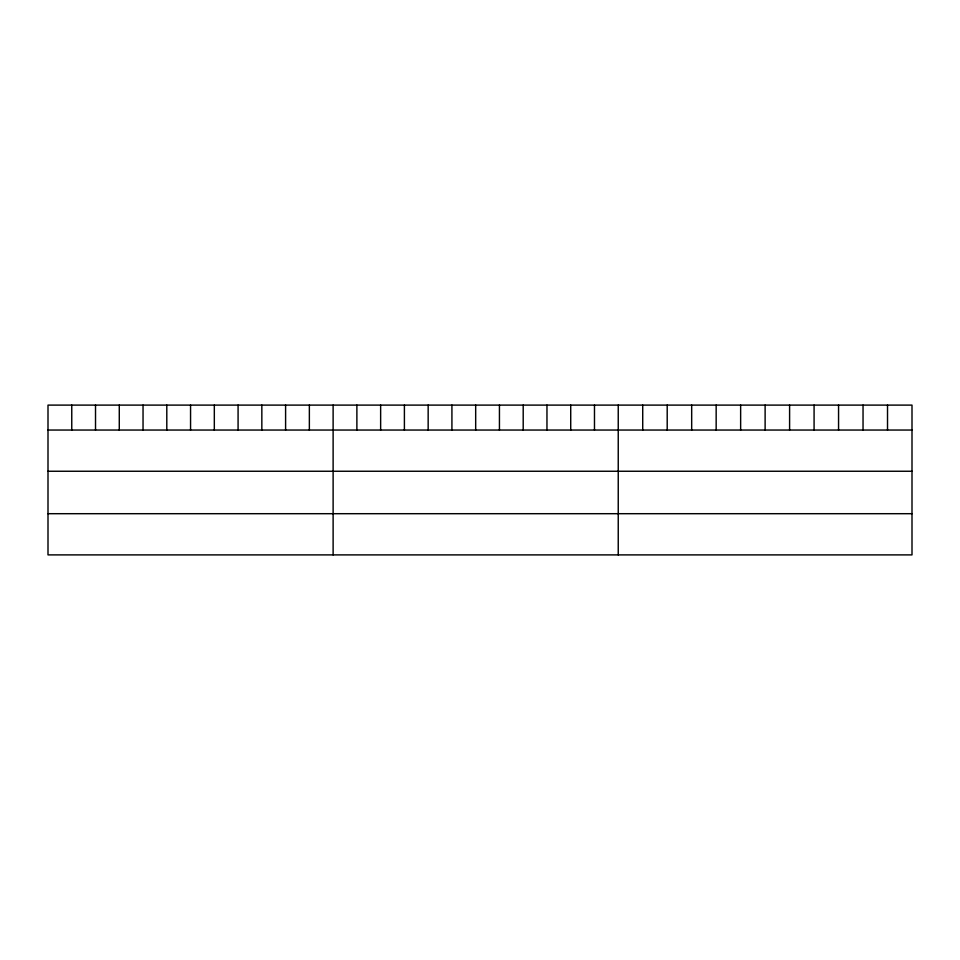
<?xml version="1.0" encoding="UTF-8"?>
<svg xmlns="http://www.w3.org/2000/svg" width="960" height="960" viewBox="0 0 960 960"><rect width="100%" height="100%" fill="white"/><g stroke="black" fill="none" stroke-linecap="round" stroke-linejoin="round"><path stroke-width="1.44" d="M912 430.044L912 554.892L48 554.892L48 405.108L912 405.108L912 430.044L48 430.044M48 471.252L912 471.252M48 513.696L912 513.696M887.52 405.108L887.52 430.044M863.04 405.108L863.04 430.044M838.56 405.108L838.56 430.044M814.08 405.108L814.08 430.044M789.6 405.108L789.6 430.044M765.12 405.108L765.12 430.044M740.64 405.108L740.64 430.044M716.16 405.108L716.16 430.044M691.68 405.108L691.68 430.044M667.2 405.108L667.2 430.044M642.72 405.108L642.72 430.044M618.24 405.108L618.24 554.892M594.48 405.108L594.48 430.044M570.72 405.108L570.72 430.044M546.96 405.108L546.96 430.044M523.2 405.108L523.2 430.044M499.44 405.108L499.44 430.044M475.68 405.108L475.68 430.044M451.92 405.108L451.92 430.044M428.16 405.108L428.16 430.044M404.4 405.108L404.4 430.044M380.64 405.108L380.64 430.044M356.88 405.108L356.88 430.044M333.12 405.108L333.12 554.892M309.36 405.108L309.36 430.044M285.6 405.108L285.6 430.044M261.84 405.108L261.84 430.044M238.08 405.108L238.08 430.044M214.32 405.108L214.32 430.044M190.56 405.108L190.56 430.044M166.8 405.108L166.8 430.044M143.04 405.108L143.04 430.044M119.28 405.108L119.28 430.044M95.52 405.108L95.52 430.044M71.76 405.108L71.76 430.044"/></g></svg>
